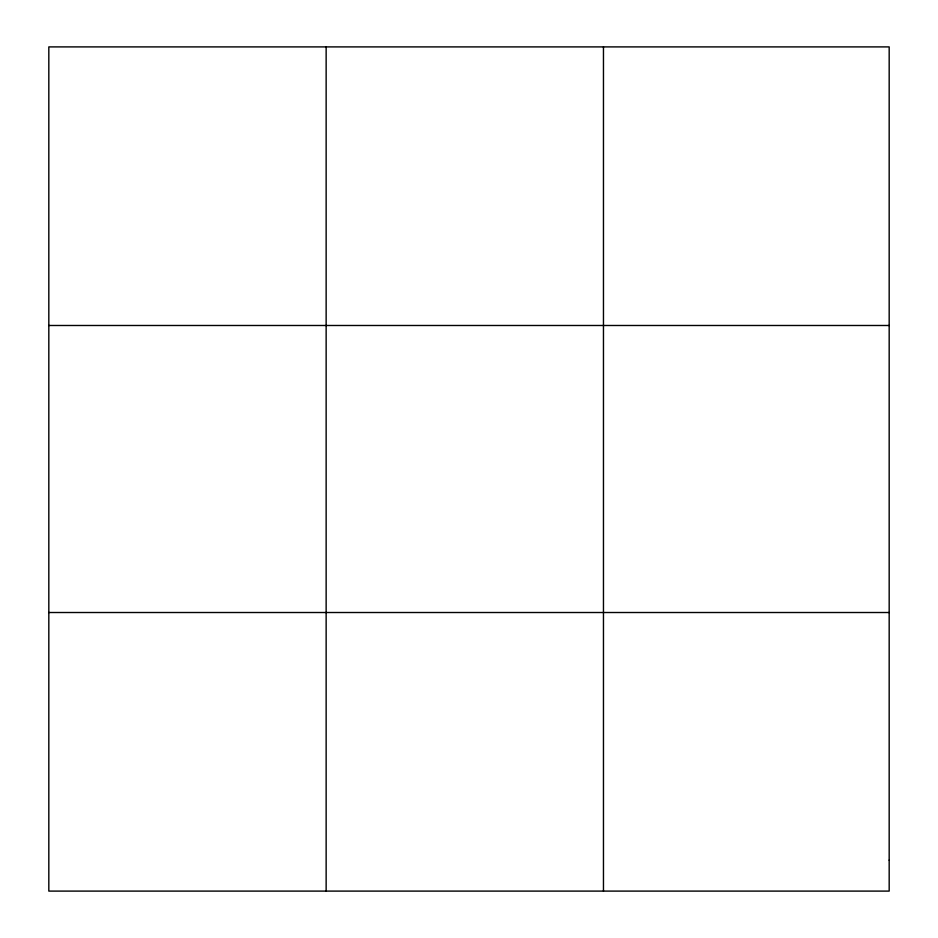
<?xml version="1.0" encoding="UTF-8"?>
<svg xmlns="http://www.w3.org/2000/svg" width="938" height="938" viewBox="0 0 938 938"><rect width="100%" height="100%" fill="white"/><g stroke="black" fill="none" stroke-linecap="round" stroke-linejoin="round"><path stroke-width="1.41" d="M326.143 891.1L326.143 46.9M603.462 891.1L603.462 46.9M48.823 325.486L889.177 325.486M48.823 612.514L889.177 612.514M889.177 860.146L889.177 891.1L48.823 891.1L48.823 46.9L889.177 46.9L889.177 860.146"/></g></svg>
